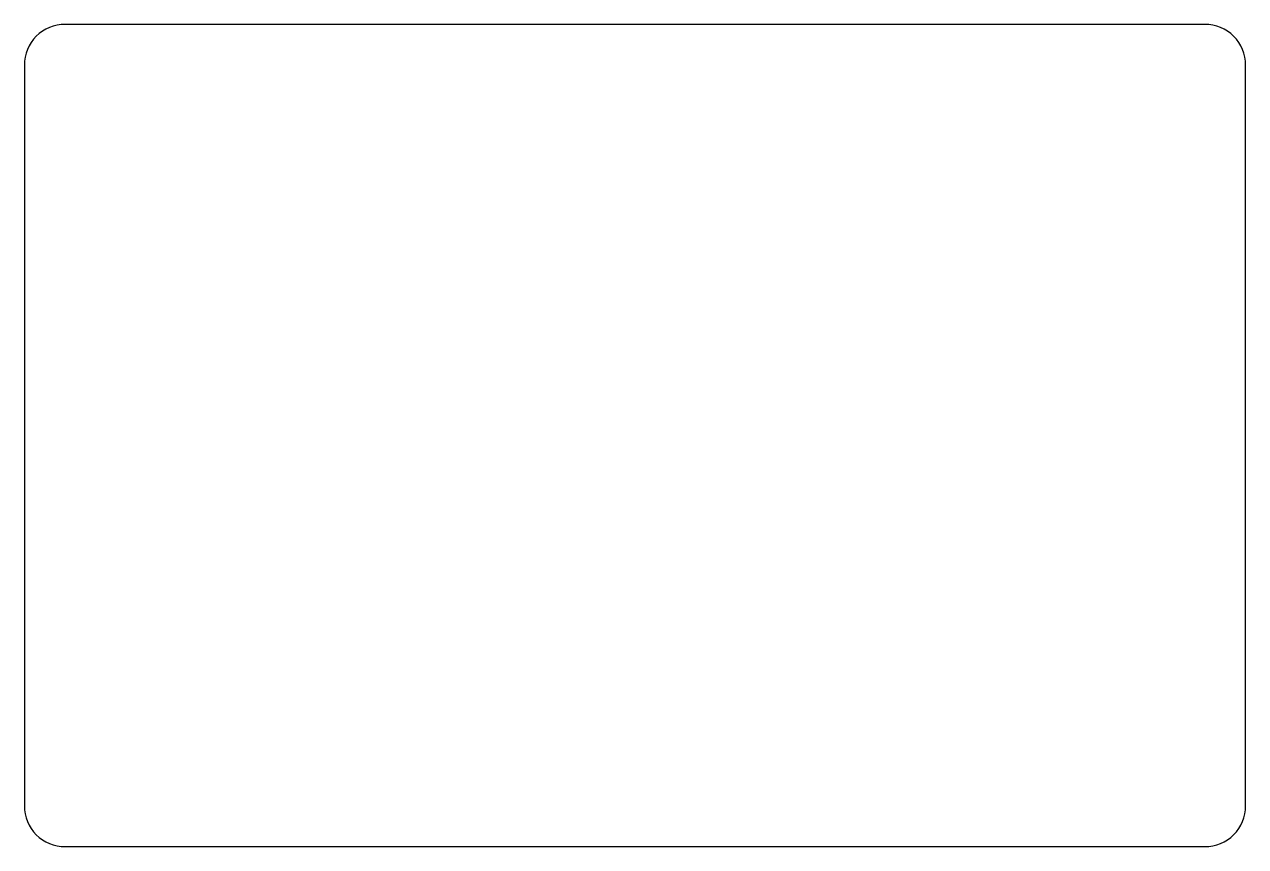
# Model space of a CAD drawing. Header units: millimetres. Extents: x -18 to 136, y -14 to 89.
import ezdxf

# ---------------------------------------------------------------- set-up
doc = ezdxf.new("R2010")
doc.units = ezdxf.units.MM
doc.layers.get('0').update_dxf_attribs({"linetype": 'CONTINUOUS'})

msp = doc.modelspace()

# ---------------------------------------------------------------- linework, layer by layer
msp.add_lwpolyline([(-17.64, 83.76), (-17.64, -9.24, 0.414214), (-12.54, -14.34), (130.46, -14.34, 0.414214), (135.56, -9.24), (135.56, 83.76, 0.414214), (130.46, 88.86), (-12.54, 88.86, 0.414214)], format="xyb", close=True)

doc.saveas('drawing.dxf')
